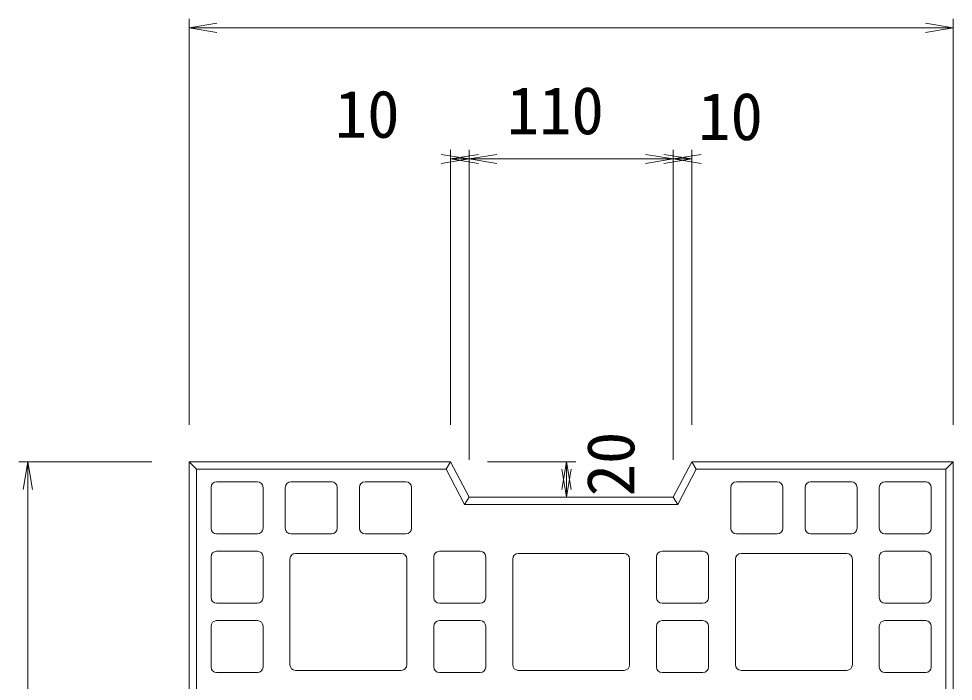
# Model space of a CAD drawing. Units: millimetres on the paper. Extents: x -5 to 836, y -1 to 593.
# Drawn here: x 321.2 to 371.6, y 470.9 to 506.7 of the extents above; entities that cross this region are included whole.
import ezdxf
from ezdxf.enums import TextEntityAlignment as Align

# ---------------------------------------------------------------- set-up
doc = ezdxf.new("R2010")
doc.units = ezdxf.units.MM
for name, color, linetype, lineweight in [('0_2', 7, 'Continuous', 18), ('D-STR-DIM（寸法）', 7, 'Continuous', 18), ('D-STR-STR1（構造物）', 7, 'Continuous', 18), ('D-STR（構造物外形線）', 1, 'Continuous', 18)]:
    doc.layers.add(name, color=color, linetype=linetype, lineweight=lineweight)
doc.styles.add('ＭＳ ゴシック', font='')
doc.styles.get('ＭＳ ゴシック').set_extended_font_data('MS Gothic')

msp = doc.modelspace()

# ---------------------------------------------------------------- linework, layer by layer
at = {"layer": '0_2'}
for p, q in [((330.422, 506.155), (331.922, 506.405)), ((331.922, 505.905), (330.422, 506.155)), ((370.093, 506.405), (371.593, 506.155)), ((371.593, 506.155), (370.093, 505.905)), ((344.007, 499.344), (345.507, 499.094)), ((345.507, 499.094), (344.007, 498.844)), ((344.507, 499.094), (346.007, 499.344)), ((346.007, 498.844), (344.507, 499.094)), ((345.507, 499.094), (347.007, 499.344)), ((347.007, 498.844), (345.507, 499.094)), ((355.007, 499.344), (356.507, 499.094)), ((356.507, 499.094), (355.007, 498.844)), ((356.007, 499.344), (357.507, 499.094)), ((357.507, 499.094), (356.007, 498.844)), ((356.507, 499.094), (358.007, 499.344)), ((358.007, 498.844), (356.507, 499.094)), ((321.496, 481.273), (321.746, 482.773)), ((321.746, 482.773), (321.996, 481.273)), ((350.501, 481.273), (350.751, 482.773)), ((350.751, 480.873), (350.501, 482.373)), ((350.751, 482.773), (351.001, 481.273)), ((351.001, 482.373), (350.751, 480.873))]:
    msp.add_line(p, q, dxfattribs=at)
at = {"layer": '0_2', "color": 9}
for p, q in [((330.422, 506.155), (330.622, 506.155)), ((371.593, 506.155), (371.393, 506.155)), ((344.507, 499.094), (344.707, 499.094)), ((345.507, 499.094), (345.307, 499.094)), ((345.507, 499.094), (345.707, 499.094)), ((356.507, 499.094), (356.307, 499.094)), ((356.507, 499.094), (356.707, 499.094)), ((357.507, 499.094), (357.307, 499.094)), ((321.746, 482.773), (321.746, 482.573)), ((350.751, 482.773), (350.751, 482.573)), ((350.751, 480.873), (350.751, 481.073))]:
    msp.add_line(p, q, dxfattribs=at)
at = {"layer": 'D-STR-DIM（寸法）'}
for p, q in [((330.422, 484.773), (330.422, 506.655)), ((371.593, 484.773), (371.593, 506.655)), ((330.622, 506.155), (371.393, 506.155)), ((344.507, 484.773), (344.507, 499.594)), ((345.507, 482.873), (345.507, 499.594)), ((345.507, 482.873), (345.507, 499.594)), ((356.507, 482.873), (356.507, 499.594)), ((356.507, 482.873), (356.507, 499.594)), ((357.507, 484.773), (357.507, 499.594)), ((345.307, 499.094), (344.707, 499.094)), ((345.707, 499.094), (356.307, 499.094)), ((356.707, 499.094), (357.307, 499.094)), ((328.422, 482.773), (321.246, 482.773)), ((321.746, 482.573), (321.746, 433.131)), ((346.507, 482.773), (351.251, 482.773)), ((350.751, 482.573), (350.751, 481.073)), ((351.274, 480.873), (351.251, 480.873))]:
    msp.add_line(p, q, dxfattribs=at)
at = {"layer": 'D-STR-STR1（構造物）'}
for p, q in [((330.822, 482.374), (330.422, 482.773)), ((330.822, 482.374), (330.822, 433.331)), ((330.822, 482.374), (344.265, 482.374)), ((344.507, 482.773), (344.265, 482.374)), ((344.265, 482.374), (345.266, 480.473)), ((357.749, 482.374), (356.749, 480.473)), ((357.749, 482.374), (357.507, 482.773)), ((357.749, 482.374), (371.193, 482.374)), ((371.193, 482.374), (371.593, 482.773)), ((371.193, 482.374), (371.193, 433.331)), ((331.607, 481.392), (331.607, 479.192)), ((334.107, 481.692), (331.907, 481.692)), ((334.407, 481.392), (334.407, 479.192)), ((335.607, 479.192), (335.607, 481.392)), ((335.907, 481.692), (338.107, 481.692)), ((338.407, 479.192), (338.407, 481.392)), ((339.607, 479.192), (339.607, 481.392)), ((342.107, 481.692), (339.907, 481.692)), ((342.407, 479.192), (342.407, 481.392)), ((359.607, 479.192), (359.607, 481.392)), ((359.907, 481.692), (362.107, 481.692)), ((362.407, 479.192), (362.407, 481.392)), ((363.607, 479.192), (363.607, 481.392)), ((366.107, 481.692), (363.907, 481.692)), ((366.407, 479.192), (366.407, 481.392)), ((367.607, 481.392), (367.607, 479.192)), ((367.907, 481.692), (370.107, 481.692)), ((370.407, 481.392), (370.407, 479.192)), ((345.507, 480.873), (345.266, 480.473)), ((356.749, 480.473), (356.507, 480.873)), ((345.266, 480.473), (356.749, 480.473)), ((334.107, 478.892), (331.907, 478.892)), ((335.907, 478.892), (338.107, 478.892)), ((342.107, 478.892), (339.907, 478.892)), ((359.907, 478.892), (362.107, 478.892)), ((366.107, 478.892), (363.907, 478.892)), ((367.907, 478.892), (370.107, 478.892)), ((334.107, 477.952), (331.907, 477.952)), ((336.157, 477.832), (341.857, 477.832)), ((343.907, 477.952), (346.107, 477.952)), ((353.857, 477.832), (348.157, 477.832)), ((358.107, 477.952), (355.907, 477.952)), ((365.857, 477.832), (360.157, 477.832)), ((367.907, 477.952), (370.107, 477.952)), ((331.607, 477.652), (331.607, 475.452)), ((334.407, 477.652), (334.407, 475.452)), ((335.857, 477.532), (335.857, 471.832)), ((342.157, 477.532), (342.157, 471.832)), ((343.607, 477.652), (343.607, 475.452)), ((346.407, 477.652), (346.407, 475.452)), ((347.857, 477.532), (347.857, 471.832)), ((354.157, 477.532), (354.157, 471.832)), ((355.607, 477.652), (355.607, 475.452)), ((358.407, 477.652), (358.407, 475.452)), ((359.857, 477.532), (359.857, 471.832)), ((366.157, 477.532), (366.157, 471.832)), ((367.607, 477.652), (367.607, 475.452)), ((370.407, 477.652), (370.407, 475.452)), ((334.107, 475.152), (331.907, 475.152)), ((343.907, 475.152), (346.107, 475.152)), ((358.107, 475.152), (355.907, 475.152)), ((367.907, 475.152), (370.107, 475.152)), ((331.607, 473.912), (331.607, 471.712)), ((334.107, 474.212), (331.907, 474.212)), ((334.407, 473.912), (334.407, 471.712)), ((343.607, 473.912), (343.607, 471.712)), ((343.907, 474.212), (346.107, 474.212)), ((346.407, 473.912), (346.407, 471.712)), ((355.607, 473.912), (355.607, 471.712)), ((358.107, 474.212), (355.907, 474.212)), ((358.407, 473.912), (358.407, 471.712)), ((367.607, 473.912), (367.607, 471.712)), ((367.907, 474.212), (370.107, 474.212)), ((370.407, 473.912), (370.407, 471.712)), ((334.107, 471.412), (331.907, 471.412)), ((336.157, 471.532), (341.857, 471.532)), ((343.907, 471.412), (346.107, 471.412)), ((353.857, 471.532), (348.157, 471.532)), ((358.107, 471.412), (355.907, 471.412)), ((365.857, 471.532), (360.157, 471.532)), ((367.907, 471.412), (370.107, 471.412))]:
    msp.add_line(p, q, dxfattribs=at)
for centre, start, end in [((331.907, 481.392), 90, 180), ((334.107, 481.392), 0, 90), ((335.907, 481.392), 90, 180), ((338.107, 481.392), 0, 90), ((339.907, 481.392), 90, 180), ((342.107, 481.392), 0, 90), ((359.907, 481.392), 90, 180), ((362.107, 481.392), 0, 90), ((363.907, 481.392), 90, 180), ((366.107, 481.392), 0, 90), ((367.907, 481.392), 90, 180), ((370.107, 481.392), 0, 90), ((331.907, 479.192), 180, 270), ((334.107, 479.192), 270, 0), ((335.907, 479.192), 180, 270), ((338.107, 479.192), 270, 0), ((339.907, 479.192), 180, 270), ((342.107, 479.192), 270, 0), ((359.907, 479.192), 180, 270), ((362.107, 479.192), 270, 0), ((363.907, 479.192), 180, 270), ((366.107, 479.192), 270, 0), ((367.907, 479.192), 180, 270), ((370.107, 479.192), 270, 0), ((331.907, 477.652), 90, 180), ((334.107, 477.652), 0, 90), ((336.157, 477.532), 90, 180), ((341.857, 477.532), 0, 90), ((343.907, 477.652), 90, 180), ((346.107, 477.652), 0, 90), ((348.157, 477.532), 90, 180), ((353.857, 477.532), 0, 90), ((355.907, 477.652), 90, 180), ((358.107, 477.652), 0, 90), ((360.157, 477.532), 90, 180), ((365.857, 477.532), 0, 90), ((367.907, 477.652), 90, 180), ((370.107, 477.652), 0, 90), ((331.907, 475.452), 180, 270), ((334.107, 475.452), 270, 0), ((343.907, 475.452), 180, 270), ((346.107, 475.452), 270, 0), ((355.907, 475.452), 180, 270), ((358.107, 475.452), 270, 0), ((367.907, 475.452), 180, 270), ((370.107, 475.452), 270, 0), ((331.907, 473.912), 90, 180), ((334.107, 473.912), 0, 90), ((343.907, 473.912), 90, 180), ((346.107, 473.912), 0, 90), ((355.907, 473.912), 90, 180), ((358.107, 473.912), 0, 90), ((367.907, 473.912), 90, 180), ((370.107, 473.912), 0, 90), ((336.157, 471.832), 180, 270), ((341.857, 471.832), 270, 0), ((348.157, 471.832), 180, 270), ((353.857, 471.832), 270, 0), ((360.157, 471.832), 180, 270), ((365.857, 471.832), 270, 0), ((331.907, 471.712), 180, 270), ((334.107, 471.712), 270, 0), ((343.907, 471.712), 180, 270), ((346.107, 471.712), 270, 0), ((355.907, 471.712), 180, 270), ((358.107, 471.712), 270, 0), ((367.907, 471.712), 180, 270), ((370.107, 471.712), 270, 0)]:
    msp.add_arc(centre, 0.3, start, end, dxfattribs=at)
at = {"layer": 'D-STR（構造物外形線）'}
for p, q in [((330.422, 482.773), (330.422, 432.931)), ((330.422, 482.773), (344.507, 482.773)), ((344.507, 482.773), (345.507, 480.873)), ((357.507, 482.773), (356.507, 480.873)), ((357.507, 482.773), (371.593, 482.773)), ((371.593, 482.773), (371.593, 432.931)), ((345.507, 480.873), (356.507, 480.873))]:
    msp.add_line(p, q, dxfattribs=at)

# ---------------------------------------------------------------- texts
at = {"layer": 'D-STR-DIM（寸法）', "style": 'ＭＳ ゴシック'}
for s, p in [('10', (338.275, 499.467)), ('110', (347.534, 499.655)), ('10', (357.847, 499.342))]:
    msp.add_text(s, height=2.566, dxfattribs=at).set_placement(p, align=Align.BOTTOM_LEFT)
msp.add_text('20', height=2.566, rotation=90, dxfattribs=at).set_placement((355.18, 480.908), align=Align.BOTTOM_LEFT)

doc.saveas('drawing.dxf')
